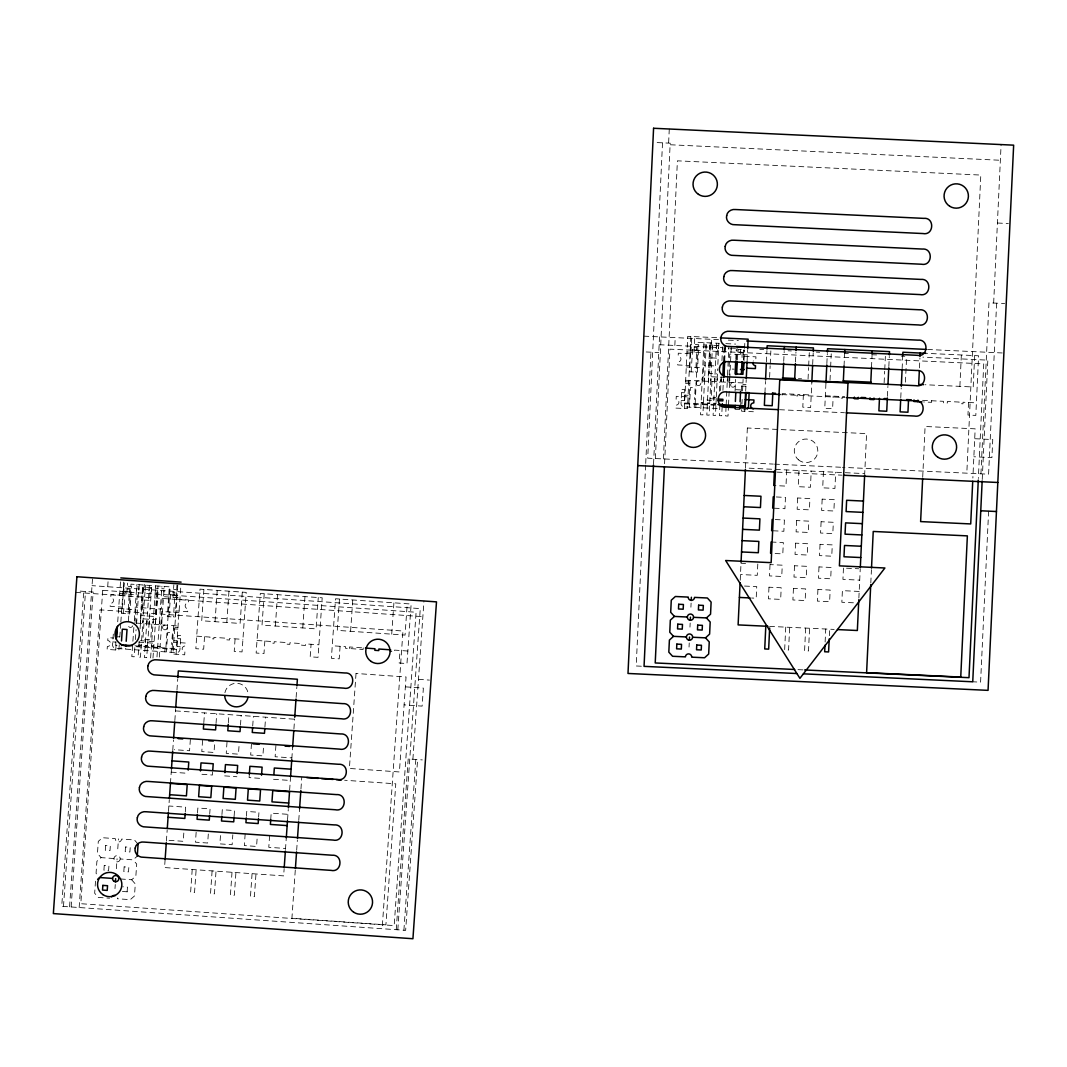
<?xml version="1.0" encoding="UTF-8"?>
<svg xmlns="http://www.w3.org/2000/svg" width="1067" height="1067" viewBox="0 0 1067 1067"><rect width="100%" height="100%" fill="white"/><g stroke="black" fill="none" stroke-linecap="round" stroke-linejoin="round"><path stroke-width="0.75" stroke-dasharray="5 3.75" d="M717.197 378.678L717.104 380.559L717.144 379.385M136.749 619.927L136.629 621.808M140.591 621.074L140.511 622.368M140.657 620.247L140.497 622.501M142.951 621.194L142.911 622.114M143.018 620.367L142.885 622.368M146.926 620.687L146.793 622.715M149.287 620.807L149.127 623.075M153.128 621.954L153.101 622.795M153.195 621.114L153.034 623.381M155.475 622.074L155.395 623.515L155.542 621.234M159.463 621.554L159.316 623.688M161.811 621.674L161.704 623.555M708.515 379.025L708.488 380.092L708.555 378.198M723.359 381.119L723.466 378.852L722.786 393.403M702.179 380.159L702.286 377.905M704.593 378.798L704.527 380.332L704.633 377.971M710.809 380.626L710.915 378.265M721.012 380.906L721.105 378.785M727.334 379.905L727.281 381.332L727.387 379.078M703.687 348.082L703.727 346.922M706.047 348.029L706.127 345.948M709.955 348.389L710.008 347.135M712.316 348.482L712.409 346.242M716.237 348.682L716.317 346.775M718.584 348.776L718.638 347.615M722.506 348.976L722.572 347.509M724.866 349.069L724.906 348.002M728.788 349.269L728.828 348.109M731.135 349.362L731.188 348.109M703.74 346.722L703.7 347.762M712.329 348.162L712.383 347.055M718.598 348.456L718.638 347.549M722.519 348.642L722.572 347.535M645.628 465.105L636.199 665.981L644.055 666.355M645.708 463.438L650.937 352.203M662.514 142.831L647.722 458.183L773.308 464.078M653.538 464.092L659.513 336.879M669.276 129L668.542 144.685L1000.366 160.263M655.378 458.543L670.183 143.191L654.418 142.458M663.407 458.93L677.398 160.824L980.8 175.068L966.809 473.161M664.568 463.718L669.943 349.162L983.734 363.887L978.346 478.456M674.837 345.468L675.198 337.625M684.334 408.501L687.722 336.332L719.598 337.826M690.856 336.478L687.468 408.648L675.704 408.101L675.851 405.153A2.948 2.948 0 0 0 678.932 402.352A2.948 2.948 0 0 0 676.118 399.271L676.265 396.337L688.028 396.884M690.909 352.203L691.643 336.518M688.909 403.219L689.976 380.466M689.509 407.167L689.695 403.246M689.882 399.325L690.429 387.561L695.137 387.788L694.59 399.551M691.163 371.876L692.723 347.175L696.644 347.362L695.871 372.09M694.043 352.35L694.79 336.665M694.217 407.394L694.404 403.473M695.191 403.513L698.058 342.32L719.305 343.321M695.791 407.474L695.937 404.326M689.042 647.055L689.229 642.961M689.976 627.129L690.162 623.035M690.909 607.203L691.096 603.108M703.94 342.6L700.552 414.77L702.9 414.876L706.287 342.707M702.926 381.079L703.54 367.742L686.294 366.928M710.222 342.894L706.834 415.063L709.182 415.17L712.569 343M710.889 345.281L709.568 373.517L716.971 373.877M710.329 365.701L710.689 357.858L716.971 358.152L717.558 345.601M711.276 345.295L711.649 337.452M711.942 381.493L711.209 397.191L715.917 397.404M716.491 343.187L713.103 415.356L715.464 415.463L716.25 398.444M716.33 396.817L717.651 368.862M717.851 364.38L718.851 343.294M719.345 391.282L719.785 381.866M719.892 404.673L719.385 415.65L721.732 415.757L722.172 406.354M720.558 390.522L721.225 376.464M721.959 360.593L722.652 345.828M723.493 361.593L724.146 347.482M724.32 360.713L725.013 345.948M724.706 360.833L725.4 345.961M726.093 406.527L725.653 415.943L728.014 416.05L728.481 405.86M726.174 404.967L727.547 375.651M727.574 374.89L728.934 346.135M729.148 366.581L729.735 354.031L747.393 354.858M728.801 382.293L729.081 376.358M729.161 374.877L729.428 368.955L734.136 369.169M728.521 405.073L731.282 346.242M735.777 359.406L736.23 349.709M735.07 391.229L735.63 379.399M736.523 360.179L737.204 345.761M737.324 359.886L738.217 349.322L742.139 349.496L742.032 360.113M740.325 354.524L740.551 349.816M740.685 405.647L740.831 402.392M741.365 391.015L741.752 382.893M743.472 354.671L743.686 349.963M743.619 359.766L744.072 350.083M741.672 409.648L741.605 411.195L753.369 411.742M741.938 404.126L742.152 399.418M742.552 390.989L743.099 379.385M743.979 360.686L744.473 350.003M744.553 348.429L744.846 342.16M744.739 411.342L744.939 407.221M745.686 391.216L746.22 379.825M747.113 360.833L747.607 350.149M740.218 580.221L741.072 562.029M764.946 392.816L765.479 381.452M766.399 361.98L766.933 350.616M757.797 564.03L757.263 575.326L740.485 574.539M769.614 377.305L770.147 365.754M770.227 364.1L770.854 350.883M782.138 395.19L782.204 393.63L793.981 394.176L793.901 395.75L797.823 395.924L797.903 394.363L811.24 394.99M783.725 361.42L784.192 351.51M786.739 469.947L785.979 486.112L773.748 485.538M795.489 361.966L795.955 352.057M785.725 627.143L784.658 649.883L788.58 650.07L789.647 627.316M798.983 470.52L798.223 486.685L810.453 487.259L811.213 471.094M803.384 394.617L802.797 407.167L810.64 407.541L811.84 381.999M808.052 379.118L808.586 367.555M808.666 365.901L809.293 352.684M812.667 364.474L813.214 352.79M805.652 628.076L804.585 650.817L808.506 651.003L809.573 628.263M825.925 383.48L824.764 408.314L832.607 408.688L833.194 396.137M826.858 363.607L827.325 353.564M823.457 471.667L822.697 487.832L834.928 488.406L835.688 472.241M830.006 380.265L830.553 368.702M830.633 367.048L831.246 353.844M825.124 642.014L825.738 629.01M829.352 635.705L829.659 629.197M844.037 366.021L844.664 352.817M843.463 568.057L842.93 579.354L859.722 580.141M858.868 598.067L860.242 568.844M871.499 367.315L872.112 354.097M870.805 582.955L871.432 569.671M884.13 382.8L884.676 371.249M884.756 369.595L885.37 356.378M887.437 396.324L887.904 386.387M888.838 366.514L889.304 356.485M900.775 397.684L901.228 387.948M902.122 368.795L902.749 355.484M905.43 382.146L906.59 357.378M919.461 367.915L919.927 358.005M922.702 477.309L925.089 426.48L975.171 428.841L972.864 478.029M931.678 400.765L931.611 402.326L923.582 401.952M959.873 386.361L961.354 354.978M968.556 402.486L967.956 415.036L975.812 415.41L978.599 355.791L926.689 353.35M974.678 355.604L973.211 386.988L925.209 384.734M980.933 473.828L988.949 302.828L1004.647 303.561M982.227 479.523L987.829 360.153L922.902 357.112M993.657 303.041L1001.099 144.579M996.618 303.188L988.589 474.188L842.463 467.333M988.616 511.146L980.586 682.16L972.744 681.786M702.206 379.799L702.233 378.732M729.681 380.892L729.695 379.972M136.723 620.621L136.589 622.194M710.849 380.132L710.862 379.092M146.899 621.541L146.793 622.701M149.247 621.701L149.153 622.808M159.436 622.421L159.303 623.822M161.784 622.581L161.691 623.688M136.469 590.038L136.603 588.024M138.83 590.198L138.897 589.144M138.87 589.357L138.923 588.624M142.738 590.478L142.845 588.904M142.791 589.638L142.871 588.464M145.099 590.625L145.219 588.637M149.007 590.918L149.113 589.344M151.354 591.065L151.461 589.504M151.407 590.238L151.487 589.064M155.275 591.345L155.342 590.304M155.329 590.518L155.382 589.784M157.623 591.505L157.729 589.944M161.544 591.785L161.65 590.224M163.891 591.945L163.998 590.384M729.655 381.159L729.748 379.145M83.639 592.945L61.726 906.31L405.647 930.357L417.597 759.571M63.486 906.43L85.507 591.491M69.568 906.857L92.576 577.821M71.129 906.963L93.149 592.025L77.411 590.931M79.158 907.524L99.965 609.831L402.966 631.01L382.146 928.717M107.7 586.757L108.247 578.914M95.51 881.169L94.67 893.226L98.311 897.427L109.554 898.214M113.315 634.078L112.555 645.042A3.454 3.454 0 0 0 115.463 648.403L176.575 652.671A3.454 3.454 0 0 0 179.923 649.75L180.91 635.652L177.776 635.439L176.789 649.536L135.269 646.629M115.943 641.6L115.689 645.268L119.797 645.548M115.743 649.99L116.13 644.508L119.264 644.721L118.877 650.216L107.127 649.39L107.34 646.455A2.948 2.948 0 0 0 110.475 643.721A2.948 2.948 0 0 0 107.754 640.573L107.954 637.639L113.702 638.039M117.717 621.794L120.571 581.048M120.758 623.368L119.704 638.453L118.81 638.399M120.851 622.008L123.919 578.141M123.612 593.866L124.372 582.889M120.958 648.776L121.078 646.922M123.412 613.525L125.533 588.877L129.454 589.144L128.12 613.858M126.746 594.079L127.506 583.115M125.653 649.109L125.706 648.363M128.413 620.927L130.988 584.142L170.146 586.877L165.878 647.989M114.983 888.584L115.276 884.503M116.37 868.698L117.077 858.748M117.77 848.798L118.464 838.849M132.588 645.655L131.815 656.632L134.162 656.792L134.962 645.428M132.895 641.24L133.949 626.182M134.322 620.634L136.856 584.556M134.962 622.995L135.882 609.67L118.65 608.47M135.376 639.586L136.069 629.597M136.496 623.595L139.203 584.716M139.19 641.227L138.083 657.059L140.431 657.232L145.472 585.156M140.057 628.81L143.125 584.996M143.738 587.397L141.778 615.592L155.088 616.526L157.062 588.33M142.711 607.79L143.258 599.961L149.527 600.401L150.407 587.864M144.138 587.424L144.352 584.289M143.965 623.621L142.871 639.293L150.7 639.84L151.794 624.168M127.12 891.799L127.453 887.104L122.745 886.77M149.393 585.423L144.352 657.499L146.699 657.672L151.741 585.596M150.62 657.939L155.662 585.863M152.968 658.099L158.009 586.036M156.982 656.925L161.931 586.303M160.81 624.795L161.744 611.484L178.976 612.685M159.343 657.085L164.278 586.463M164.825 651.844L165.038 648.709M166.385 651.964L166.665 648.042M166.932 644.121L167.759 632.371L172.454 632.704L171.64 644.455M168.853 616.699L170.973 592.052L174.895 592.332L173.561 617.033M172.961 597.307L173.841 584.769M171.093 652.284L171.36 648.363M172.147 648.429L173.734 625.702M176.095 597.533L176.975 584.996M177.762 585.049L172.934 653.991L184.684 654.818L184.898 651.87A2.948 2.948 0 0 1 182.164 648.736A2.948 2.948 0 0 1 185.311 646.002L185.511 643.054L173.761 642.241M176.068 654.204L180.897 585.263M165.118 859.495L164.558 867.564L283.635 875.887L284.102 869.285M166.399 841.129L167.172 830.206M168.479 811.387L169.306 799.543M170.44 783.431L171.454 768.92M172.761 750.248L173.481 739.911M174.841 720.558L175.655 708.928M176.962 690.109L177.749 678.919M183.817 833.034L183.244 841.316L166.479 840.142M185.285 812L185.631 807.159L168.866 805.985M190.366 739.471L189.566 750.755L174.334 749.688M203.904 589.424L201.716 620.754L240.102 623.448L242.289 592.105M204.531 636.706L203.664 649.229L195.821 648.683L199.996 589.144L246.21 592.385L242.049 651.924L234.22 651.377L235.087 638.84M192.207 869.498L190.62 892.212L194.541 892.492L196.128 869.778M196.155 832.233L195.461 842.17L207.678 843.023L208.372 833.087M197.515 812.854L197.848 808.012L210.066 808.866L209.732 813.708M202.583 740.325L201.796 751.608L214.014 752.462L214.8 741.178M203.824 722.599L204.504 712.916M215.027 621.688L217.228 590.358M212.666 771.801L212.44 775.029L200.209 774.175M216.041 723.453L216.721 713.77M226.791 622.514L228.978 591.171M212.106 870.885L210.519 893.612L214.44 893.879L216.027 871.165M220.482 835.594L219.895 843.877L232.126 844.731L232.819 834.794M221.949 814.561L222.296 809.72L234.513 810.573L234.06 817.029M227.018 742.032L226.231 753.315L238.461 754.169L239.128 744.499M228.378 722.692L228.938 714.623M240.488 725.16L241.169 715.477M232.006 872.286L230.419 895L234.34 895.28L235.927 872.553M245.157 833.994L244.343 845.584L256.56 846.451L257.267 836.501M246.397 816.268L246.73 811.44L258.948 812.294L258.614 817.122M249.331 774.362L249.104 777.59L261.322 778.443M251.465 743.752L250.678 755.023L262.895 755.889L263.576 746.22M252.706 726.013L253.386 716.33M264.216 593.759L262.029 625.102L316.085 628.876L318.273 597.533M264.856 641.04L263.976 653.578L256.147 653.031L260.308 593.479L322.194 597.813L318.033 657.352L310.19 656.805L311.071 644.268M252.065 873.686L250.478 896.4L254.386 896.68L255.973 873.953M264.923 726.867L265.603 717.184M275.353 626.022L277.54 594.692M269.591 835.701L268.791 847.305L285.556 848.478M270.725 819.589L271.178 813.147L287.943 814.321M275.913 745.46L275.126 756.743L291.878 757.903M285.489 849.452L286.356 836.875M287.556 819.709L288.277 809.48M289.637 790.14L290.531 777.243M291.838 758.57L292.678 746.633M293.918 728.881L294.612 718.918M296.119 697.431L296.826 687.241M302.761 627.943L304.962 596.613M295.279 870.138L291.918 918.26L385.921 924.836L395.777 783.818L344.654 780.244M296.666 850.239L297.36 840.289M298.76 820.376L299.574 808.759M300.961 788.86L301.774 777.243M339.466 599.027L337.279 630.357L405.047 635.092L407.234 603.762M340.093 646.295L339.213 658.832L331.384 658.286L335.545 598.747L411.142 604.029L406.98 663.567L399.151 663.02L400.032 650.497M349.389 648.523L349.496 646.962L363.82 647.962M350.59 631.291L352.777 599.947M363.207 647.909L363.1 649.483L345.468 648.256L345.575 646.682L332.264 645.748M391.722 634.158L393.91 602.828M396.244 929.69L408.194 758.917L422.292 759.904M397.818 929.81L420.278 608.603L92.029 585.65M412.889 759.251L423.959 600.988M403.9 930.237L415.837 759.451M708.461 380.319L708.448 380.452M714.743 380.612L714.783 379.318M714.73 380.746L714.837 378.492M720.999 381.039L721.065 379.612M723.359 381.212L723.413 379.679M113.942 858.522L101.085 857.628L96.897 861.269L96.057 873.326L98.791 876.474M120.211 858.962A3.148 3.148 0 0 1 115.316 861.349A3.148 3.148 0 0 1 115.689 855.921A3.148 3.148 0 0 1 120.211 858.962L133.055 859.855L137.243 856.214M120.424 878.968L131.668 879.755L135.856 876.114L136.696 864.057L133.055 859.855M997.418 223.016L1008.395 223.536M643.828 336.145L718.491 339.653M728.321 340.106L738.404 340.586M927.53 349.469L1002.233 352.964M725.84 343.627L735.643 344.081M703.833 344.948L706.181 345.068M718.731 345.655L709.715 345.228L708.235 376.611L723.933 377.345M659.153 344.721L723.119 347.735M730.522 348.082L735.51 348.309M759.744 349.442L763.732 349.643M788.046 350.776L791.381 350.936M816.348 352.11L819.683 352.257M844.651 353.43L848.385 353.604M872.953 354.764L876.607 354.938M901.255 356.098L904.829 356.258M692.203 349.909L696.898 350.123M737.697 352.043L742.405 352.27M686.988 352.017L704.633 352.857L704.047 365.407L716.597 365.994M690.056 353.737L678.292 353.19L678.145 356.125A2.948 2.948 0 0 1 680.946 359.206A2.948 2.948 0 0 1 677.865 362.006L677.732 364.954L689.495 365.501M744.179 356.285L755.943 356.831L755.809 359.779A2.948 2.948 0 0 0 753.195 361.126M646.229 351.977L658.779 352.577M798.436 378.665L801.637 378.812M685.668 380.265L746.06 383.093M685.588 381.826L688.722 381.973M742.859 384.52L745.993 384.667M685.521 383.4L689.829 383.6M741.605 386.027L745.913 386.241M735.923 389.695L740.631 389.922M825.351 395.764L838.689 396.39L838.609 397.964L842.53 398.151L842.61 396.577L845.544 396.711M922.528 400.325L943.455 401.312L943.375 402.886L947.296 403.059L947.376 401.499L959.14 402.046L959.06 403.619L962.981 403.806L963.061 402.232L976.398 402.859M781.911 394.59L845.171 397.564M681.546 392.643L684.681 392.789M684.961 395.163L688.095 395.31M715.05 398.938L707.208 398.565L707.141 400.138L714.983 400.512M681.173 400.498L684.307 400.645M701.126 402.606L703.473 402.712M707.394 402.899L709.755 403.019M713.676 403.193L716.024 403.313M701.099 403.006L703.46 403.113M707.381 403.299L709.728 403.406M713.663 403.593L716.01 403.699M684.601 403.006L716.41 404.5M715.93 405.273L684.16 403.779L684.827 389.655L681.693 389.508L681.026 403.633A3.454 3.454 0 0 0 684.014 406.914L720.892 408.648M779.537 409.701L844.464 412.742M735.003 409.315L745.206 409.795A3.454 3.454 0 0 0 745.606 409.755M974.718 438.71L992.75 439.564L991.91 457.61L973.864 456.756M774.482 464.132L841.41 467.279M777.136 472.121L841.836 475.162M776.269 496.969L785.459 497.409L784.925 508.706L772.681 508.119M775.216 519.562L784.392 519.989L783.858 531.286L771.628 530.712M771.094 542.009L783.338 542.583L782.805 553.88L773.628 553.453M741.005 563.243L745.593 563.456M846.518 568.191L858.722 568.764M744.526 586.05L756.73 586.623L756.196 598.24L751.608 598.013M859.188 591.438L842.397 590.651L841.85 602.255L854.067 602.828M769.574 626.382L834.167 629.41M797.996 669.649L802.971 669.889M136.696 586.903L139.043 587.063M151.581 587.944L142.565 587.317L140.377 618.647L156.049 619.74L158.236 588.41L155.489 588.21M161.757 588.651L164.118 588.824M124.946 591.585L129.654 591.918M170.387 594.772L175.095 595.093M119.691 593.585L137.323 594.812L136.443 607.35L161.517 609.11L162.384 596.573L180.016 597.8M122.718 595.373L110.968 594.546L110.755 597.493A2.948 2.948 0 0 1 113.489 600.628A2.948 2.948 0 0 1 110.354 603.362L110.141 606.296L121.891 607.123M176.775 599.147L188.526 599.974L188.312 602.908A2.948 2.948 0 0 0 185.178 605.643A2.948 2.948 0 0 0 187.912 608.79L187.699 611.724L175.948 610.898M75.81 592.398L422.865 616.659M136.523 623.101L178.042 626.009M174.801 627.356L177.936 627.569M173.521 628.836L177.829 629.143M196.701 636.145L210.026 637.079L209.906 638.653L213.827 638.92L213.934 637.359L225.684 638.173L225.577 639.747L229.498 640.013L229.605 638.453L242.929 639.386M257.014 640.493L270.338 641.427L270.231 642.988L274.139 643.268L274.246 641.694L286.009 642.521L285.889 644.081L289.811 644.361L289.917 642.787L301.668 643.614L301.561 645.175L305.482 645.455L305.589 643.881L318.913 644.815M407.861 651.043L394.55 650.11L394.43 651.67L390.522 651.404M177.562 638.573L180.696 638.786M116.676 636.679L119.811 636.892M173.868 640.667L177.002 640.894M140.404 640.693L154.515 641.68L154.408 643.241L138.737 642.147M112.769 641.907L115.903 642.134M177.015 646.402L180.15 646.615M138.937 644.921L141.284 645.082M145.205 645.362L147.553 645.522M151.474 645.802L153.821 645.962M157.729 646.242L160.09 646.402M138.91 645.308L141.257 645.482M145.179 645.748L147.526 645.908M151.447 646.189L153.795 646.349M157.703 646.629L160.063 646.789M134.935 645.828L176.455 648.723M418.477 679.332L429.441 680.106M405.353 686.841L423.372 688.108L422.119 706.127L404.1 704.86M175.508 710.889L294.585 719.211M171.227 772.148L187.992 773.322M224.657 775.882L236.874 776.736M273.539 779.297L290.304 780.47M122.425 891.478L127.28 891.812M138.083 844.157L134.442 839.956L121.598 839.062A3.148 3.148 0 0 1 118.25 841.983A3.148 3.148 0 0 1 115.329 838.622L102.485 837.728L98.297 841.37L97.444 853.44L101.085 857.628M131.668 879.755L135.309 883.956L134.455 896.013L130.267 899.654L117.423 898.761A3.148 3.148 0 0 0 117.37 897.934M132.708 625.809A2.361 2.361 0 0 1 129.721 627.276A2.361 2.361 0 0 1 128.253 624.275M224.91 692.71A11.777 11.777 0 0 1 248.211 694.35M690.883 344.348L689.602 371.796L697.445 372.17L698.725 344.708L690.883 344.348M747.353 428L745.473 468.013L864.71 473.601L866.591 433.602L747.353 428M768.974 587.197L768.427 598.814L780.671 599.387L781.204 587.77L768.974 587.197M770.027 564.603L769.507 575.9L781.738 576.473L782.271 565.177L770.027 564.603M793.448 588.344L792.901 599.961L805.145 600.534L805.692 588.917L793.448 588.344M794.515 565.75L793.981 577.047L806.212 577.62L806.745 566.324L794.515 565.75M795.569 543.156L795.035 554.453L807.279 555.027L807.812 543.743L795.569 543.156M796.636 520.576L796.102 531.873L808.333 532.446L808.866 521.149L796.636 520.576M797.689 497.982L797.156 509.279L809.4 509.853L809.933 498.556L797.689 497.982M817.922 589.491L817.375 601.108L829.619 601.681L830.166 590.064L817.922 589.491M818.989 566.897L818.456 578.194L830.686 578.781L831.22 567.484L818.989 566.897M820.043 544.317L819.509 555.614L831.753 556.187L832.287 544.89L820.043 544.317M821.11 521.723L820.576 533.02L832.807 533.593L833.34 522.297L821.11 521.723M822.164 499.129L821.63 510.426L833.874 511L834.407 499.703L822.164 499.129M102.725 590.344L80.812 903.709L394.176 925.609L416.09 612.245L102.725 590.344M104.246 865.484L103.912 870.179L108.607 870.512L108.941 865.804L104.246 865.484M105.633 845.584L105.3 850.279L110.008 850.612L110.328 845.918L105.633 845.584M123.772 585.996L121.851 613.418L129.681 613.965L131.601 586.543L123.772 585.996M124.145 866.871L123.812 871.579L128.507 871.899L128.84 867.204L124.145 866.871M125.533 846.971L125.199 851.679L129.907 851.999L130.227 847.305L125.533 846.971M169.2 589.171L167.292 616.593L175.121 617.139L177.042 589.718L169.2 589.171M356.031 673.477L349.389 768.453L399.405 771.961L406.047 676.985L356.031 673.477M731.735 386.828A2.361 2.361 0 0 0 735.363 384.96A2.361 2.361 0 0 0 731.935 382.746A2.361 2.361 0 0 0 731.735 386.828M697.218 385.2A2.361 2.361 0 0 0 700.846 383.333A2.361 2.361 0 0 0 697.418 381.132A2.361 2.361 0 0 0 697.218 385.2M798.436 459.797A11.777 11.777 0 0 0 817.629 452.888A11.777 11.777 0 0 0 802.051 439.724A11.777 11.777 0 0 0 798.436 459.797M163.638 629.41A2.361 2.361 0 0 0 167.306 627.623A2.361 2.361 0 0 0 163.918 625.329A2.361 2.361 0 0 0 163.638 629.41"/><path stroke-width="1.5" d="M653.497 465.012L644.055 666.355L796.769 673.53M664.408 467.039L655.218 662.954L794.675 669.489M689.362 640.227L689.509 637.092M690.296 620.314L690.442 617.166M693.577 617.313A3.148 3.148 0 0 1 688.748 619.807A3.148 3.148 0 0 1 689.002 614.379A3.148 3.148 0 0 1 693.577 617.313L706.447 617.926L710.555 614.179L711.115 602.108L707.381 598L694.51 597.387A3.148 3.148 0 0 1 691.229 600.388L691.376 597.24M719.865 405.273L719.932 404.006M722.906 374.144L723.493 361.593M722.212 405.567L722.306 403.606M723.546 377.104L724.28 361.26M723.933 377.345L724.706 360.833M735.697 361.019L735.096 373.93L742.939 374.304L743.472 362.993M735.857 374.597L736.457 361.78M735.056 408.234L735.19 405.393M735.376 401.459L735.79 392.643M736.67 374.01L737.257 361.46M739.778 408.087L739.898 405.607M740.085 401.685L740.565 391.389M741.378 374.224L741.965 361.673M741.792 407.274L741.858 405.7M743.552 369.609L743.872 362.94M744.939 406.994L745.606 392.776M746.273 378.652L747.06 361.94M747.674 348.922L748.127 339.173L720.385 337.866M740.098 582.609L738.111 624.902L767.92 626.302M741.072 562.029L745.42 469.373M764.946 392.816L764.359 405.367L772.201 405.727L772.801 393.176M765.559 379.825L766.319 363.594M767 349.056L767.16 345.748L813.441 347.922L813.294 351.23M765.799 626.196L764.732 648.949L768.667 649.136L769.654 628.01M770.561 553.306L771.094 542.009M771.628 530.712L772.148 519.416M772.681 508.119L773.215 496.835M773.748 485.538L774.429 470.987M782.951 377.931L783.645 363.073M784.258 349.856L784.418 346.562M794.715 378.492L795.408 363.62M796.035 350.416L796.182 347.108M811.84 381.999L812.601 365.768M825.965 382.786L826.792 364.927M827.405 352.017L827.565 348.696L889.531 351.617L889.371 354.924M824.978 645.268L824.671 651.764L828.592 651.95L829.206 638.946M843.343 380.892L844.037 366.021M844.664 352.817L844.811 349.509M854.374 397.137L854.307 398.698L858.228 398.885L858.295 397.311M858.802 599.721L857.348 630.504L837.475 629.57M860.309 567.617L864.657 474.962M870.058 397.871L869.992 399.431L873.913 399.618L873.98 398.058M870.805 382.173L871.499 367.315M872.112 354.097L872.273 350.803M870.739 584.623L866.604 672.663L960.74 677.078L967.369 535.874L873.233 531.459L871.512 568.004M879.475 398.311L878.888 410.862L886.73 411.235L887.357 397.978M887.971 384.734L888.771 367.835M900.695 399.311L900.108 411.862L907.95 412.222L908.537 399.672M901.308 386.321L902.068 370.089M902.749 355.551L902.909 352.243L925.943 353.324M914.032 399.925L913.952 401.499L921.981 401.872M917.873 401.685L917.953 400.112M919.314 371.209L918.687 384.427L923.635 384.653M920.007 356.351L920.167 353.044M922.635 478.95L920.621 521.59L970.717 523.937L972.717 481.31M978.279 480.11L968.996 677.678L804.638 669.956M982.16 480.99L972.744 681.786L803.411 673.837M116.13 639L116.676 631.157M116.583 637.973L117.41 626.316M121.505 640.947L122.318 629.197L127.026 629.53L126.199 641.28M125.853 646.295L125.919 645.188M115.463 881.769L115.676 878.634M137.243 856.214L138.083 844.157M165.118 859.495L166.292 842.783M167.279 828.552L168.413 812.44M169.413 798.169L170.453 783.298M171.454 768.92L172.694 751.195M173.601 738.297L174.721 722.159M175.735 707.688L176.855 691.709M177.842 677.545L178.309 670.93L297.386 679.252L296.919 685.868M185.178 813.601L184.844 818.442L168.079 817.269M188.219 770.094L188.779 762.038L172.014 760.864M197.395 814.468L197.062 819.296L209.279 820.15L209.612 815.321M200.436 770.948L201.009 762.892L213.227 763.745L212.773 770.187M203.704 724.213L203.37 729.054L215.587 729.908L215.934 725.067M221.843 816.175L221.496 821.003L233.726 821.857L234.06 817.029M224.884 772.655L225.444 764.599L237.661 765.452L237.101 773.508M228.258 724.306L227.818 730.762L240.035 731.615L240.368 726.774M246.277 817.882L245.944 822.71L258.161 823.564L258.507 818.736M249.331 774.362L249.891 766.306L262.109 767.16L261.548 775.216M252.599 727.627L252.252 732.469L264.469 733.322L264.816 728.481M270.725 819.589L270.391 824.431L287.156 825.591M273.886 774.469L274.326 768.013L291.091 769.187M284.195 867.831L285.369 851.106M286.289 837.888L287.49 820.763M288.397 807.866L289.53 791.621M290.571 776.749L291.771 759.517M292.651 747.007L293.798 730.482M294.732 717.264L295.999 699.085M295.399 868.485L296.559 851.893M297.48 838.622L298.64 822.03M299.574 808.759L300.841 790.514M390.522 651.404L390.629 649.83L378.878 649.016L378.772 650.577L374.85 650.31L374.957 648.736L365.407 648.069M687.308 617.019L674.437 616.419L670.329 620.154L669.769 632.238L673.504 636.345L686.361 636.946M673.504 636.345L669.396 640.08L668.822 652.164L672.57 656.272L685.427 656.872A3.148 3.148 0 0 1 688.722 653.884A3.148 3.148 0 0 1 691.709 657.165L704.567 657.765L708.675 654.031L709.248 641.947L705.514 637.853L692.643 637.239A3.148 3.148 0 0 0 688.068 634.305A3.148 3.148 0 0 0 687.815 639.733A3.148 3.148 0 0 0 692.643 637.239M705.514 637.853L709.608 634.105L710.182 622.021L706.447 617.926M97.604 879.341L99.698 877.527L112.542 878.421M746.7 340.973L925.903 349.389M724.226 345.908L725.4 345.961M736.39 346.482L744.232 346.842M746.38 368.182L755.396 368.595L755.529 365.661A2.948 2.948 0 0 1 752.728 362.58M740.418 369.462L744.366 369.649M782.418 377.905L795.235 378.505M843.13 380.879L871.019 382.186M772.361 393.163L775.536 393.31M861.242 397.457L865.657 397.658M884.183 398.524L887.317 398.671M906.617 399.578L911.285 399.805M780.244 394.51L726.974 392.016C715.904 389.748 715.023 408.408 726.254 407.194L777.87 409.621M846.838 397.644L915.099 400.845C926.329 399.632 925.449 418.291 914.379 416.023L846.131 412.822M745.286 399.578L753.916 399.978L753.782 402.913A2.948 2.948 0 0 0 750.701 405.727A2.948 2.948 0 0 0 753.502 408.808M718.198 399.085L722.893 399.311L722.826 400.872L718.118 400.658M717.931 404.58L744.993 405.847M719.465 405.433L735.15 406.167M739.471 406.38L745.353 406.647L746.02 392.536L749.154 392.683L748.487 406.794A3.454 3.454 0 0 1 747.087 409.141M637.746 465.585L775.469 472.041M843.504 475.242L997.818 482.484M744.192 495.461L760.971 496.248L760.451 507.545L743.659 506.758M863.43 501.063L846.638 500.276L846.104 511.573L862.896 512.36M980.76 510.773L996.458 511.52M743.125 518.055L759.917 518.842L759.384 530.139L742.605 529.352M862.363 523.657L845.584 522.87L845.051 534.167L861.843 534.954M742.072 540.649L758.85 541.436L758.33 552.733L741.538 551.946M861.309 546.251L844.517 545.464L843.984 556.761L860.776 557.548M739.404 597.44L750.088 597.947M120.798 577.914L181.097 582.129M121.225 644.868L132.188 645.628M178.162 738.617L182.737 738.938M208.692 740.751L213.28 741.072M252.999 743.859L259.108 744.286M285.049 746.1L289.624 746.42M306.722 777.59L318.273 778.39M321.567 778.63L333.104 779.43M336.412 779.67L341.36 780.004M170.44 783.431L187.205 784.605L186.418 795.875L169.653 794.702M289.517 791.754L272.752 790.58L271.965 801.864L288.73 803.038M674.437 616.419L670.703 612.311L671.263 600.228L675.371 596.493L688.242 597.093A3.148 3.148 0 0 0 691.229 600.388M247.984 697.418A11.777 11.777 0 0 1 224.684 695.777M111.688 896.787A3.148 3.148 0 0 1 115.316 895.573M719.518 367.822C718.371 372.69 722.852 377.251 727.681 376.838L915.806 385.667C926.876 387.935 927.757 369.275 916.513 370.489L728.401 361.66C724.453 361.033 719.945 363.647 719.518 367.822M720.932 337.465C719.785 342.334 724.266 346.895 729.108 346.482L917.233 355.311C928.303 357.578 929.17 338.906 917.94 340.133L729.828 331.303C725.88 330.677 721.372 333.291 720.932 337.465M722.359 307.109C721.212 311.977 725.693 316.539 730.535 316.125L918.66 324.955C929.73 327.209 930.597 308.55 919.367 309.777L731.242 300.934C727.307 300.32 722.799 302.935 722.359 307.109M723.786 276.753C722.639 281.621 727.12 286.169 731.962 285.756L920.087 294.585C931.144 296.853 932.024 278.194 920.794 279.407L732.669 270.578C728.734 269.951 724.226 272.578 723.786 276.753M725.213 246.384C724.066 251.265 728.548 255.813 733.389 255.4L921.501 264.229C932.571 266.497 933.452 247.837 922.221 249.051L734.096 240.222C730.161 239.595 725.64 242.222 725.213 246.384M726.654 215.694C725.507 220.562 729.988 225.124 734.83 224.71L922.942 233.54C934.012 235.794 934.892 217.135 923.662 218.362L735.536 209.532C731.602 208.905 727.094 211.519 726.654 215.694M135.216 848.052C133.949 852.893 138.323 857.548 143.178 857.241L331.05 870.379C342.054 872.899 343.361 854.267 332.104 855.227L144.232 842.09C140.31 841.37 135.736 843.89 135.216 848.052M137.336 817.735C136.069 822.577 140.444 827.232 145.299 826.925L333.157 840.062C344.174 842.583 345.481 823.951 334.224 824.911L146.352 811.774C142.431 811.053 137.856 813.574 137.336 817.735M139.444 787.419C138.19 792.261 142.565 796.916 147.419 796.609L335.278 809.746C346.295 812.267 347.602 793.635 336.345 794.595L148.473 781.457C144.552 780.737 139.977 783.258 139.444 787.419M141.564 757.09C140.31 761.945 144.685 766.599 149.54 766.293L337.399 779.43C348.416 781.951 349.723 763.318 338.466 764.265L150.594 751.128C146.672 750.421 142.098 752.929 141.564 757.09M143.685 726.774C142.431 731.629 146.806 736.283 151.647 735.977L339.519 749.114C350.536 751.635 351.843 732.989 340.586 733.949L152.714 720.812C148.793 720.105 144.218 722.612 143.685 726.774M145.806 696.458C144.552 701.299 148.927 705.954 153.768 705.66L341.64 718.798C352.657 721.305 353.964 702.673 342.707 703.633L154.835 690.496C150.914 689.789 146.339 692.296 145.806 696.458M147.953 665.808C146.699 670.65 151.074 675.304 155.915 674.998L343.787 688.135C354.804 690.656 356.111 672.023 344.854 672.984L156.982 659.846C153.048 659.126 148.486 661.647 147.953 665.808M653.578 128.267L627.996 673.464L988.055 690.362L1013.65 145.165L653.578 128.267M676.838 644.121L676.611 648.829L681.32 649.056L681.533 644.348L676.838 644.121M677.772 624.195L677.545 628.903L682.253 629.13L682.48 624.422L677.772 624.195M678.705 604.282L678.479 608.977L683.187 609.204L683.413 604.496L678.705 604.282M696.751 645.055L696.538 649.763L701.246 649.99L701.459 645.282L696.751 645.055M697.698 625.142L697.471 629.837L702.179 630.063L702.393 625.355L697.698 625.142M698.632 605.216L698.405 609.924L703.113 610.137L703.34 605.429L698.632 605.216M779.737 379.799L771.148 562.656L725.653 560.522L799.917 678.332L884.89 567.991L839.396 565.857L847.985 383L779.737 379.799M76.904 576.727L53.35 913.592L412.929 938.733L436.496 601.868L76.904 576.727M102.845 885.383L102.525 890.078L107.22 890.412L107.554 885.703L102.845 885.383M199.422 785.459L198.635 796.729L210.853 797.582L211.653 786.312L199.422 785.459M223.87 787.166L223.083 798.449L235.3 799.303L236.087 788.02L223.87 787.166M248.304 788.873L247.517 800.157L259.748 801.01L260.535 789.727L248.304 788.873M937.88 457.263A12.177 12.177 0 0 0 956.606 447.593A12.177 12.177 0 0 0 938.867 436.203A12.177 12.177 0 0 0 937.88 457.263M949.657 206.238A12.177 12.177 0 0 0 968.396 196.568A12.177 12.177 0 0 0 950.644 185.178A12.177 12.177 0 0 0 949.657 206.238M686.841 445.486A12.177 12.177 0 0 0 705.58 435.816A12.177 12.177 0 0 0 687.842 424.426A12.177 12.177 0 0 0 686.841 445.486M698.458 194.354A12.177 12.177 0 0 0 717.357 184.991A12.177 12.177 0 0 0 699.805 173.307A12.177 12.177 0 0 0 698.458 194.354M353.59 912.152A12.177 12.177 0 0 0 372.53 902.909A12.177 12.177 0 0 0 355.058 891.118A12.177 12.177 0 0 0 353.59 912.152M371.116 661.46A12.177 12.177 0 0 0 390.069 652.217A12.177 12.177 0 0 0 372.583 640.427A12.177 12.177 0 0 0 371.116 661.46M102.899 894.626A12.177 12.177 0 0 0 121.838 885.383A12.177 12.177 0 0 0 104.366 873.593A12.177 12.177 0 0 0 102.899 894.626M120.251 643.814A12.177 12.177 0 0 0 139.364 634.892A12.177 12.177 0 0 0 122.078 622.808A12.177 12.177 0 0 0 120.251 643.814M113.929 881.249A3.148 3.148 0 0 0 118.81 878.861A3.148 3.148 0 0 0 114.302 875.82A3.148 3.148 0 0 0 113.929 881.249"/></g></svg>
